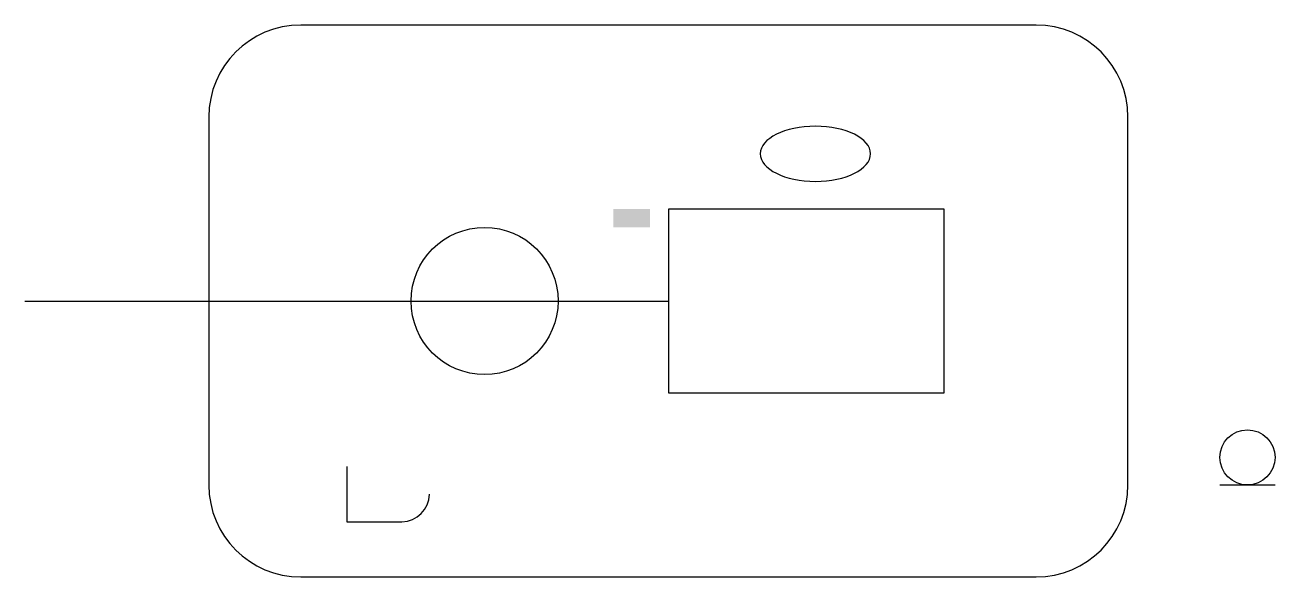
# Model space of a CAD drawing. Extents: x -20 to 116, y 0 to 60.
import ezdxf

# ---------------------------------------------------------------- set-up
doc = ezdxf.new("R2010")
doc.units = 0
doc.layers.get('0').update_dxf_attribs({"linetype": 'CONTINUOUS'})

# ---------------------------------------------------------------- blocks, each defined once
blk = doc.blocks.new('MARK')
blk.add_line((0, 0), (6, 0))
blk.add_circle((3, 3), 3)

msp = doc.modelspace()

# ---------------------------------------------------------------- linework, layer by layer
for p, q in [((90, 60), (10.006, 60)), ((0, 50), (0, 10.004)), ((100, 10), (100, 50)), ((-20, 30), (50, 30)), ((10, 0), (90, 0))]:
    msp.add_line(p, q)
msp.add_lwpolyline([(50, 20), (80, 20), (80, 40), (50, 40)], close=True)
msp.add_lwpolyline([(15, 12), (15, 6), (21, 6, 0.4), (24, 9)], format="xyb")
msp.add_circle((30, 30), 8)
for centre, start, end in [((10, 50), 90, 180), ((90, 50), 0, 90), ((10, 10), 180, 270), ((90, 10), 270, 360)]:
    msp.add_arc(centre, 10, start, end)
msp.add_ellipse((66, 46), major_axis=(6, 0), ratio=0.5, start_param=0, end_param=6.283185)
msp.add_solid([(44, 40), (48, 40), (44, 38), (48, 38)])

# ---------------------------------------------------------------- block references
msp.add_blockref('MARK', (110, 10))

doc.saveas('drawing.dxf')
